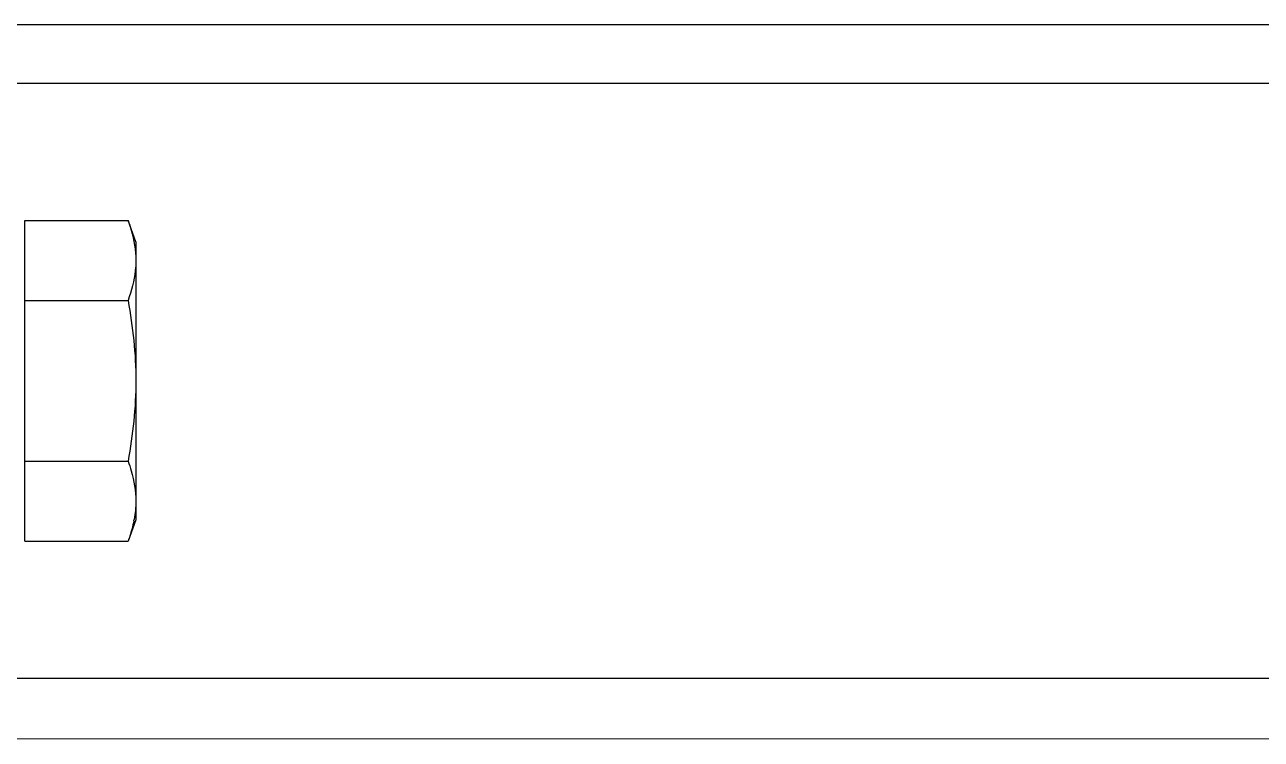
# Model space of a CAD drawing. Extents: x 1382187 to 1725648, y 860327 to 1571294.
# Drawn here: x 1530310 to 1530892, y 1227684 to 1228021 of the extents above; entities that cross this region are included whole.
import ezdxf

# ---------------------------------------------------------------- set-up
doc = ezdxf.new("R2010")
doc.units = 0
doc.header["$LTSCALE"] = 1000
doc.header["$MEASUREMENT"] = 0

msp = doc.modelspace()

# ---------------------------------------------------------------- linework, layer by layer
for p, q in [((1531294.25, 1228020.64), (1529847.95, 1228020.63)), ((1531294.25, 1227992.93), (1530150.14, 1227992.93)), ((1530309.99, 1227928.53), (1530358.64, 1227928.53)), ((1530309.99, 1227777.45), (1530309.99, 1227928.53)), ((1530362.32, 1227918.41), (1530358.64, 1227928.53)), ((1530362.32, 1227918.41), (1530362.32, 1227787.57)), ((1530309.99, 1227890.76), (1530358.64, 1227890.76)), ((1530309.99, 1227815.22), (1530358.64, 1227815.22)), ((1530362.32, 1227787.57), (1530358.64, 1227777.45)), ((1530309.99, 1227777.45), (1530358.64, 1227777.45)), ((1531260.47, 1227712.83), (1530150.1, 1227712.83)), ((1531294.25, 1227684.49), (1529856.46, 1227684.21))]:
    msp.add_line(p, q)
msp.add_arc((1530309.53, 1227797.36), 52.86, 348.6931, 349.47252)
for points, knots in [([(1530358.64, 1227928.53), (1530359.2, 1227926.99), (1530361.23, 1227920.89), (1530362.32, 1227914.43), (1530362.32, 1227909.65)], [0, 0, 0, 0, 0.255696, 1, 1, 1, 1]), ([(1530362.32, 1227909.65), (1530362.32, 1227908.06), (1530361.98, 1227901.63), (1530360.3, 1227895.32), (1530358.64, 1227890.76)], [0, 0, 0, 0, 0.246324, 1, 1, 1, 1]), ([(1530358.64, 1227815.22), (1530359.2, 1227813.68), (1530361.23, 1227807.58), (1530362.32, 1227801.12), (1530362.32, 1227796.34)], [0, 0, 0, 0, 0.255696, 1, 1, 1, 1]), ([(1530361.37, 1227786.99), (1530360.88, 1227784.57), (1530360.01, 1227781.37), (1530358.92, 1227778.24), (1530358.64, 1227777.45)], [0, 0, 0, 0, 0.746895, 1, 1, 1, 1])]:
    msp.add_open_spline(points, degree=3, knots=knots)
for points in [[(1530358.64, 1227890.76), (1530360.9, 1227878.32), (1530362.32, 1227865.64), (1530362.32, 1227852.99)], [(1530362.32, 1227852.99), (1530362.32, 1227840.34), (1530360.9, 1227827.67), (1530358.64, 1227815.22)], [(1530362.32, 1227796.34), (1530362.32, 1227793.44), (1530362.03, 1227790.54), (1530361.51, 1227787.7)]]:
    msp.add_open_spline(points, degree=3)

doc.saveas('drawing.dxf')
